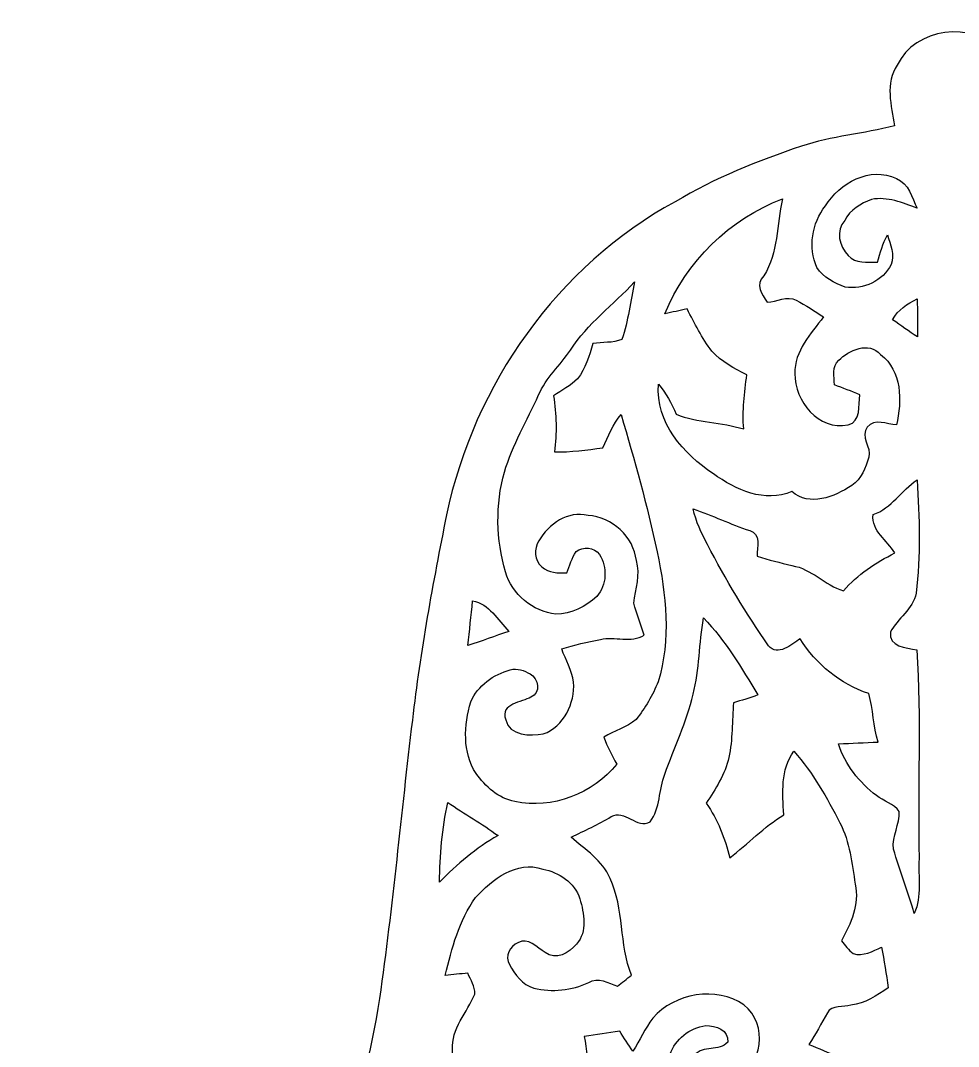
# Model space of a CAD drawing. Header units: centimetres. Extents: x -13.9 to 13.8, y -16 to 16.1.
# Drawn here: x -13.91 to -0.07, y 0.99 to 16.13 of the extents above; entities that cross this region are included whole.
import ezdxf

# ---------------------------------------------------------------- set-up
doc = ezdxf.new("R2010")
doc.units = ezdxf.units.CM
doc.header["$MEASUREMENT"] = 0
doc.layers.add('Camada 1', color=7, linetype='Continuous')

msp = doc.modelspace()

# ---------------------------------------------------------------- linework, layer by layer
at = {"layer": 'Camada 1', "color": 43}
for points, knots in [([(-0.9712, 15.47001), (-0.71014, 16.02669), (0.13794, 16.129), (0.54927, 15.68379), (0.54927, 15.68379), (0.64558, 15.55997), (0.72319, 15.41956), (0.77505, 15.27104), (0.77505, 15.27104), (0.85125, 15.04809), (0.80151, 14.8082), (0.76165, 14.58383), (0.76165, 14.58383), (1.38112, 14.46177), (2.0193, 14.39404), (2.60738, 14.14851), (2.60738, 14.14851), (4.22839, 13.59641), (5.72382, 12.53102), (6.57754, 11.02325), (6.57754, 11.02325), (6.8767, 10.5223), (7.10212, 9.98044), (7.26687, 9.42164), (7.26687, 9.42164), (7.45702, 8.7503), (7.54098, 8.05639), (7.68526, 7.37482), (7.68526, 7.37482), (7.76217, 6.69925), (7.93256, 6.03673), (7.97877, 5.35728), (7.97877, 5.35728), (8.1213, 3.9684), (8.23771, 2.57422), (8.50688, 1.20262), (8.50688, 1.20262), (8.71114, 0.29633), (8.92528, -0.61066), (9.23537, -1.48766), (9.23537, -1.48766), (9.75431, -2.90971), (10.64013, -4.14902), (11.44341, -5.41831), (11.44341, -5.41831), (12.0717, -6.37857), (12.61251, -7.40057), (13.00656, -8.47937), (13.00656, -8.47937), (13.24822, -9.06321), (13.37134, -9.68516), (13.51209, -10.29829), (13.51209, -10.29829), (13.63063, -10.8966), (13.72729, -11.50126), (13.75622, -12.11121), (13.75622, -12.11121), (13.77879, -12.39449), (13.73434, -12.68377), (13.62851, -12.94765), (13.62851, -12.94765), (13.58406, -13.07112), (13.4814, -13.16037), (13.38721, -13.24716), (13.38721, -13.24716), (13.20518, -13.40838), (12.99386, -13.55866), (12.74798, -13.59429), (12.74798, -13.59429), (12.35392, -13.65109), (11.95529, -13.61546), (11.55912, -13.61546), (11.55912, -13.61546), (9.48761, -13.62463), (7.41574, -13.61017), (5.34458, -13.61687), (5.34458, -13.61687), (4.4263, -13.62922), (3.50767, -13.59923), (2.58974, -13.6271), (2.58974, -13.6271), (2.46309, -13.99822), (2.39677, -14.39862), (2.16429, -14.72459), (2.16429, -14.72459), (1.72967, -15.45414), (0.89853, -15.91345), (0.05362, -15.92827), (0.05362, -15.92827), (-0.91687, -15.99741), (-1.89336, -15.45978), (-2.38301, -14.6237), (-2.38301, -14.6237), (-2.5714, -14.33936), (-2.64054, -14.00034), (-2.75449, -13.68425), (-2.75449, -13.68425), (-2.77495, -13.61334), (-2.85997, -13.61581), (-2.91924, -13.60946), (-2.91924, -13.60946), (-5.55872, -13.63486), (-8.20032, -13.56924), (-10.8398, -13.62075), (-10.8398, -13.62075), (-11.33651, -13.68954), (-11.83217, -13.60241), (-12.32958, -13.60593), (-12.32958, -13.60593), (-12.86193, -13.65038), (-13.42708, -13.37839), (-13.66273, -12.88697), (-13.66273, -12.88697), (-13.91391, -12.51656), (-13.80843, -12.03889), (-13.80631, -11.62367), (-13.80631, -11.62367), (-13.62534, -10.5156), (-13.45777, -9.3913), (-13.03443, -8.34355), (-13.03443, -8.34355), (-12.28654, -6.25757), (-10.8398, -4.53743), (-9.84391, -2.57775), (-9.84391, -2.57775), (-9.57263, -1.95263), (-9.30628, -1.32151), (-9.14365, -0.65793), (-9.14365, -0.65793), (-8.94186, 0.11924), (-8.74183, 0.89853), (-8.61519, 1.69228), (-8.61519, 1.69228), (-8.41798, 3.05823), (-8.29557, 4.43336), (-8.12941, 5.80284), (-8.12941, 5.80284), (-8.01229, 6.82025), (-7.82708, 7.82779), (-7.62494, 8.83109), (-7.62494, 8.83109), (-7.22171, 10.75549), (-5.98241, 12.5095), (-4.24886, 13.45494), (-4.24886, 13.45494), (-3.66395, 13.80243), (-3.02966, 14.0589), (-2.38548, 14.27339), (-2.38548, 14.27339), (-1.93957, 14.42649), (-1.46544, 14.45295), (-1.01247, 14.57607), (-1.01247, 14.57607), (-1.0601, 14.86923), (-1.15358, 15.2079), (-0.9712, 15.47001), (-0.9712, 15.47001), (-0.9712, 15.47001), (-0.9712, 15.47001), (-0.9712, 15.47001)], [0, 0, 0, 0, 0.02439024, 0.02439024, 0.02439024, 0.02439024, 0.04878049, 0.04878049, 0.04878049, 0.04878049, 0.07317073, 0.07317073, 0.07317073, 0.07317073, 0.09756098, 0.09756098, 0.09756098, 0.09756098, 0.12195122, 0.12195122, 0.12195122, 0.12195122, 0.14634146, 0.14634146, 0.14634146, 0.14634146, 0.17073171, 0.17073171, 0.17073171, 0.17073171, 0.19512195, 0.19512195, 0.19512195, 0.19512195, 0.2195122, 0.2195122, 0.2195122, 0.2195122, 0.24390244, 0.24390244, 0.24390244, 0.24390244, 0.26829268, 0.26829268, 0.26829268, 0.26829268, 0.29268293, 0.29268293, 0.29268293, 0.29268293, 0.31707317, 0.31707317, 0.31707317, 0.31707317, 0.34146341, 0.34146341, 0.34146341, 0.34146341, 0.36585366, 0.36585366, 0.36585366, 0.36585366, 0.3902439, 0.3902439, 0.3902439, 0.3902439, 0.41463415, 0.41463415, 0.41463415, 0.41463415, 0.43902439, 0.43902439, 0.43902439, 0.43902439, 0.46341463, 0.46341463, 0.46341463, 0.46341463, 0.48780488, 0.48780488, 0.48780488, 0.48780488, 0.51219512, 0.51219512, 0.51219512, 0.51219512, 0.53658537, 0.53658537, 0.53658537, 0.53658537, 0.56097561, 0.56097561, 0.56097561, 0.56097561, 0.58536585, 0.58536585, 0.58536585, 0.58536585, 0.6097561, 0.6097561, 0.6097561, 0.6097561, 0.63414634, 0.63414634, 0.63414634, 0.63414634, 0.65853659, 0.65853659, 0.65853659, 0.65853659, 0.68292683, 0.68292683, 0.68292683, 0.68292683, 0.70731707, 0.70731707, 0.70731707, 0.70731707, 0.73170732, 0.73170732, 0.73170732, 0.73170732, 0.75609756, 0.75609756, 0.75609756, 0.75609756, 0.7804878, 0.7804878, 0.7804878, 0.7804878, 0.80487805, 0.80487805, 0.80487805, 0.80487805, 0.82926829, 0.82926829, 0.82926829, 0.82926829, 0.85365854, 0.85365854, 0.85365854, 0.85365854, 0.87804878, 0.87804878, 0.87804878, 0.87804878, 0.90243902, 0.90243902, 0.90243902, 0.90243902, 0.92682927, 0.92682927, 0.92682927, 0.92682927, 0.95121951, 0.95121951, 0.95121951, 0.95121951, 1, 1, 1, 1]), ([(-2.03271, 13.39144), (-2.23626, 13.1385), (-2.28565, 12.77867), (-2.15724, 12.48198), (-2.15724, 12.48198), (-2.05846, 12.34052), (-1.90324, 12.24492), (-1.74025, 12.19482), (-1.74025, 12.19482), (-1.47743, 12.1539), (-1.17898, 12.28196), (-1.06327, 12.5289), (-1.06327, 12.5289), (-1.00118, 12.67107), (-1.07738, 12.82418), (-1.11513, 12.96388), (-1.11513, 12.96388), (-1.18639, 12.83864), (-1.22379, 12.69894), (-1.26436, 12.56171), (-1.26436, 12.56171), (-1.41323, 12.57018), (-1.58785, 12.53208), (-1.6951, 12.66225), (-1.6951, 12.66225), (-1.82774, 12.79031), (-1.88489, 13.03091), (-1.74766, 13.17837), (-1.74766, 13.17837), (-1.66652, 13.33324), (-1.51165, 13.42954), (-1.35255, 13.48881), (-1.35255, 13.48881), (-1.11619, 13.53185), (-0.89218, 13.44083), (-0.67769, 13.35687), (-0.67769, 13.35687), (-0.75212, 13.51915), (-0.80186, 13.72482), (-0.98354, 13.79714), (-0.98354, 13.79714), (-1.37266, 13.98411), (-1.82386, 13.72905), (-2.03271, 13.39144), (-2.03271, 13.39144), (-2.03271, 13.39144), (-2.03271, 13.39144), (-2.03271, 13.39144)], [0, 0, 0, 0, 0.07692308, 0.07692308, 0.07692308, 0.07692308, 0.15384615, 0.15384615, 0.15384615, 0.15384615, 0.23076923, 0.23076923, 0.23076923, 0.23076923, 0.30769231, 0.30769231, 0.30769231, 0.30769231, 0.38461538, 0.38461538, 0.38461538, 0.38461538, 0.46153846, 0.46153846, 0.46153846, 0.46153846, 0.53846154, 0.53846154, 0.53846154, 0.53846154, 0.61538462, 0.61538462, 0.61538462, 0.61538462, 0.69230769, 0.69230769, 0.69230769, 0.69230769, 0.76923077, 0.76923077, 0.76923077, 0.76923077, 0.84615385, 0.84615385, 0.84615385, 0.84615385, 1, 1, 1, 1]), ([(-4.40055, 11.80112), (-4.29225, 11.8237), (-4.18218, 11.84663), (-4.07423, 11.87132), (-4.07423, 11.87132), (-3.96099, 11.65895), (-3.85657, 11.43988), (-3.70805, 11.24903), (-3.70805, 11.24903), (-3.56588, 11.0938), (-3.37961, 10.99079), (-3.19299, 10.89942), (-3.19299, 10.89942), (-3.22298, 10.63378), (-3.26037, 10.36779), (-3.2385, 10.09967), (-3.2385, 10.09967), (-3.56376, 10.20445), (-3.92148, 10.18822), (-4.23545, 10.3191), (-4.23545, 10.3191), (-4.3053, 10.47679), (-4.38362, 10.63061), (-4.4958, 10.76325), (-4.4958, 10.76325), (-4.54484, 10.19669), (-4.12574, 9.72961), (-3.68547, 9.43751), (-3.68547, 9.43751), (-3.35598, 9.20432), (-2.92664, 9.00183), (-2.52801, 9.17751), (-2.52801, 9.17751), (-2.26907, 8.94715), (-1.89618, 9.09673), (-1.6443, 9.26571), (-1.6443, 9.26571), (-1.49931, 9.35778), (-1.44039, 9.52747), (-1.38889, 9.68163), (-1.38889, 9.68163), (-1.35361, 9.83086), (-1.52259, 9.99278), (-1.41358, 10.12684), (-1.41358, 10.12684), (-1.30457, 10.25913), (-1.12501, 10.16988), (-0.98143, 10.15894), (-0.98143, 10.15894), (-0.90276, 10.51631), (-0.89641, 10.95587), (-1.21814, 11.20034), (-1.21814, 11.20034), (-1.39347, 11.39719), (-1.68451, 11.26525), (-1.83586, 11.11391), (-1.83586, 11.11391), (-1.93957, 11.02007), (-1.89865, 10.87543), (-1.90006, 10.7509), (-1.90006, 10.7509), (-1.77377, 10.70398), (-1.64641, 10.65706), (-1.52294, 10.60274), (-1.52294, 10.60274), (-1.54975, 10.4461), (-1.49895, 10.20904), (-1.69792, 10.16212), (-1.69792, 10.16212), (-2.13043, 10.06863), (-2.48991, 10.51313), (-2.48356, 10.91706), (-2.48356, 10.91706), (-2.49096, 11.25255), (-2.24684, 11.50479), (-2.05916, 11.75456), (-2.05916, 11.75456), (-2.19357, 11.83711), (-2.32198, 11.92989), (-2.46239, 12.0015), (-2.46239, 12.0015), (-2.59821, 12.07135), (-2.75484, 11.97822), (-2.89101, 11.97081), (-2.89101, 11.97081), (-2.96933, 12.08934), (-3.07234, 12.22939), (-2.93899, 12.36063), (-2.93899, 12.36063), (-2.72979, 12.70353), (-2.74849, 13.11451), (-2.66771, 13.49551), (-2.66771, 13.49551), (-3.44558, 13.2013), (-4.08658, 12.57053), (-4.40055, 11.80112), (-4.40055, 11.80112), (-4.40055, 11.80112), (-4.40055, 11.80112), (-4.40055, 11.80112)], [0, 0, 0, 0, 0.03846154, 0.03846154, 0.03846154, 0.03846154, 0.07692308, 0.07692308, 0.07692308, 0.07692308, 0.11538462, 0.11538462, 0.11538462, 0.11538462, 0.15384615, 0.15384615, 0.15384615, 0.15384615, 0.19230769, 0.19230769, 0.19230769, 0.19230769, 0.23076923, 0.23076923, 0.23076923, 0.23076923, 0.26923077, 0.26923077, 0.26923077, 0.26923077, 0.30769231, 0.30769231, 0.30769231, 0.30769231, 0.34615385, 0.34615385, 0.34615385, 0.34615385, 0.38461538, 0.38461538, 0.38461538, 0.38461538, 0.42307692, 0.42307692, 0.42307692, 0.42307692, 0.46153846, 0.46153846, 0.46153846, 0.46153846, 0.5, 0.5, 0.5, 0.5, 0.53846154, 0.53846154, 0.53846154, 0.53846154, 0.57692308, 0.57692308, 0.57692308, 0.57692308, 0.61538462, 0.61538462, 0.61538462, 0.61538462, 0.65384615, 0.65384615, 0.65384615, 0.65384615, 0.69230769, 0.69230769, 0.69230769, 0.69230769, 0.73076923, 0.73076923, 0.73076923, 0.73076923, 0.76923077, 0.76923077, 0.76923077, 0.76923077, 0.80769231, 0.80769231, 0.80769231, 0.80769231, 0.84615385, 0.84615385, 0.84615385, 0.84615385, 0.88461538, 0.88461538, 0.88461538, 0.88461538, 0.92307692, 0.92307692, 0.92307692, 0.92307692, 1, 1, 1, 1]), ([(-5.7972, 11.26525), (-5.94501, 11.03842), (-6.15774, 10.85568), (-6.26639, 10.60309), (-6.26639, 10.60309), (-6.43537, 10.22385), (-6.65233, 9.86367), (-6.77122, 9.46362), (-6.77122, 9.46362), (-6.90527, 8.9856), (-6.89398, 8.46526), (-6.75499, 7.99006), (-6.75499, 7.99006), (-6.65727, 7.6581), (-6.35176, 7.40445), (-6.00957, 7.36741), (-6.00957, 7.36741), (-5.78414, 7.36529), (-5.5693, 7.47783), (-5.40738, 7.62917), (-5.40738, 7.62917), (-5.2578, 7.79604), (-5.24792, 8.06062), (-5.36928, 8.24759), (-5.36928, 8.24759), (-5.43983, 8.35942), (-5.61305, 8.36789), (-5.71041, 8.28957), (-5.71041, 8.28957), (-5.77674, 8.19503), (-5.80637, 8.08143), (-5.84729, 7.97454), (-5.84729, 7.97454), (-5.97606, 7.97348), (-6.11823, 7.97313), (-6.21912, 8.06732), (-6.21912, 8.06732), (-6.33377, 8.15728), (-6.33518, 8.33226), (-6.26181, 8.44867), (-6.26181, 8.44867), (-6.11717, 8.6935), (-5.83424, 8.90058), (-5.53544, 8.82297), (-5.53544, 8.82297), (-5.18089, 8.80039), (-4.86304, 8.51182), (-4.82283, 8.15622), (-4.82283, 8.15622), (-4.75862, 7.94632), (-4.83553, 7.73818), (-4.86022, 7.53075), (-4.86022, 7.53075), (-4.82, 7.36953), (-4.75721, 7.21395), (-4.70535, 7.05556), (-4.70535, 7.05556), (-4.90573, 6.93879), (-5.13927, 7.04356), (-5.35411, 6.99417), (-5.35411, 6.99417), (-5.54637, 6.95748), (-5.73652, 6.90951), (-5.9242, 6.85377), (-5.9242, 6.85377), (-5.86564, 6.69043), (-5.77533, 6.53591), (-5.74922, 6.36235), (-5.74922, 6.36235), (-5.72911, 6.05296), (-5.89245, 5.70512), (-6.19654, 5.59788), (-6.19654, 5.59788), (-6.38493, 5.56613), (-6.6989, 5.56789), (-6.75111, 5.80637), (-6.75111, 5.80637), (-6.83542, 6.05508), (-6.51298, 6.06037), (-6.37963, 6.14257), (-6.37963, 6.14257), (-6.22759, 6.20183), (-6.2678, 6.41879), (-6.39092, 6.48511), (-6.39092, 6.48511), (-6.47876, 6.53344), (-6.58283, 6.57472), (-6.68373, 6.54403), (-6.68373, 6.54403), (-6.93208, 6.47876), (-7.16386, 6.31296), (-7.26546, 6.07166), (-7.26546, 6.07166), (-7.36953, 5.72946), (-7.39211, 5.32765), (-7.18961, 5.0165), (-7.18961, 5.0165), (-7.05238, 4.82141), (-6.85835, 4.64503), (-6.61635, 4.60128), (-6.61635, 4.60128), (-6.06284, 4.48028), (-5.46312, 4.71523), (-5.1121, 5.15444), (-5.1121, 5.15444), (-5.18336, 5.2832), (-5.25357, 5.41302), (-5.30366, 5.55131), (-5.30366, 5.55131), (-5.14914, 5.64691), (-4.96394, 5.69207), (-4.826, 5.81343), (-4.826, 5.81343), (-4.6923, 5.98064), (-4.58223, 6.17008), (-4.50109, 6.36799), (-4.50109, 6.36799), (-4.312, 6.98923), (-4.38044, 7.66022), (-4.51732, 8.28499), (-4.51732, 8.28499), (-4.6609, 8.96937), (-4.85211, 9.64318), (-5.04754, 10.31381), (-5.04754, 10.31381), (-5.16961, 10.16988), (-5.24157, 9.99419), (-5.3153, 9.82274), (-5.3153, 9.82274), (-5.55308, 9.78994), (-5.79191, 9.75713), (-6.0325, 9.76066), (-6.0325, 9.76066), (-5.99264, 10.03653), (-6.00534, 10.31628), (-6.0452, 10.59109), (-6.0452, 10.59109), (-5.92526, 10.67153), (-5.79367, 10.73926), (-5.68995, 10.84086), (-5.68995, 10.84086), (-5.57495, 10.99361), (-5.51392, 11.17812), (-5.46312, 11.36015), (-5.46312, 11.36015), (-5.32412, 11.38696), (-5.16784, 11.36227), (-5.03696, 11.42294), (-5.03696, 11.42294), (-4.93995, 11.69529), (-4.91031, 11.98845), (-4.85069, 12.27067), (-4.85069, 12.27067), (-5.16326, 11.93271), (-5.54214, 11.65366), (-5.7972, 11.26525), (-5.7972, 11.26525), (-5.7972, 11.26525), (-5.7972, 11.26525), (-5.7972, 11.26525)], [0, 0, 0, 0, 0.02439024, 0.02439024, 0.02439024, 0.02439024, 0.04878049, 0.04878049, 0.04878049, 0.04878049, 0.07317073, 0.07317073, 0.07317073, 0.07317073, 0.09756098, 0.09756098, 0.09756098, 0.09756098, 0.12195122, 0.12195122, 0.12195122, 0.12195122, 0.14634146, 0.14634146, 0.14634146, 0.14634146, 0.17073171, 0.17073171, 0.17073171, 0.17073171, 0.19512195, 0.19512195, 0.19512195, 0.19512195, 0.2195122, 0.2195122, 0.2195122, 0.2195122, 0.24390244, 0.24390244, 0.24390244, 0.24390244, 0.26829268, 0.26829268, 0.26829268, 0.26829268, 0.29268293, 0.29268293, 0.29268293, 0.29268293, 0.31707317, 0.31707317, 0.31707317, 0.31707317, 0.34146341, 0.34146341, 0.34146341, 0.34146341, 0.36585366, 0.36585366, 0.36585366, 0.36585366, 0.3902439, 0.3902439, 0.3902439, 0.3902439, 0.41463415, 0.41463415, 0.41463415, 0.41463415, 0.43902439, 0.43902439, 0.43902439, 0.43902439, 0.46341463, 0.46341463, 0.46341463, 0.46341463, 0.48780488, 0.48780488, 0.48780488, 0.48780488, 0.51219512, 0.51219512, 0.51219512, 0.51219512, 0.53658537, 0.53658537, 0.53658537, 0.53658537, 0.56097561, 0.56097561, 0.56097561, 0.56097561, 0.58536585, 0.58536585, 0.58536585, 0.58536585, 0.6097561, 0.6097561, 0.6097561, 0.6097561, 0.63414634, 0.63414634, 0.63414634, 0.63414634, 0.65853659, 0.65853659, 0.65853659, 0.65853659, 0.68292683, 0.68292683, 0.68292683, 0.68292683, 0.70731707, 0.70731707, 0.70731707, 0.70731707, 0.73170732, 0.73170732, 0.73170732, 0.73170732, 0.75609756, 0.75609756, 0.75609756, 0.75609756, 0.7804878, 0.7804878, 0.7804878, 0.7804878, 0.80487805, 0.80487805, 0.80487805, 0.80487805, 0.82926829, 0.82926829, 0.82926829, 0.82926829, 0.85365854, 0.85365854, 0.85365854, 0.85365854, 0.87804878, 0.87804878, 0.87804878, 0.87804878, 0.90243902, 0.90243902, 0.90243902, 0.90243902, 0.92682927, 0.92682927, 0.92682927, 0.92682927, 0.95121951, 0.95121951, 0.95121951, 0.95121951, 1, 1, 1, 1]), ([(-1.03964, 11.71222), (-0.91863, 11.62791), (-0.79869, 11.53971), (-0.67345, 11.46069), (-0.67345, 11.46069), (-0.66675, 11.64731), (-0.67134, 11.83428), (-0.67945, 12.0209), (-0.67945, 12.0209), (-0.82197, 11.94752), (-0.96485, 11.86109), (-1.03964, 11.71222), (-1.03964, 11.71222), (-1.03964, 11.71222), (-1.03964, 11.71222), (-1.03964, 11.71222)], [0, 0, 0, 0, 0.2, 0.2, 0.2, 0.2, 0.4, 0.4, 0.4, 0.4, 0.6, 0.6, 0.6, 0.6, 1, 1, 1, 1]), ([(-1.32891, 8.83849), (-1.34761, 8.58661), (-1.12148, 8.45855), (-1.00789, 8.27052), (-1.00789, 8.27052), (-1.28834, 8.12694), (-1.55928, 7.95091), (-1.76706, 7.71102), (-1.76706, 7.71102), (-2.04223, 7.79216), (-2.23591, 8.03945), (-2.52554, 8.08284), (-2.52554, 8.08284), (-2.69769, 8.12941), (-2.87196, 8.16469), (-3.03989, 8.22431), (-3.03989, 8.22431), (-3.03989, 8.3499), (-2.98133, 8.5598), (-3.14995, 8.59896), (-3.14995, 8.59896), (-3.43288, 8.69386), (-3.7017, 8.82544), (-3.98463, 8.92069), (-3.98463, 8.92069), (-3.94264, 8.73513), (-3.86292, 8.56156), (-3.77472, 8.39399), (-3.77472, 8.39399), (-3.50061, 7.88035), (-3.20569, 7.37623), (-2.87091, 6.89998), (-2.87091, 6.89998), (-2.73756, 6.73806), (-2.53083, 6.91691), (-2.40348, 7.00229), (-2.40348, 7.00229), (-2.17099, 6.6227), (-1.81187, 6.33659), (-1.39171, 6.19301), (-1.39171, 6.19301), (-1.32539, 5.96829), (-1.32786, 5.71006), (-1.25413, 5.47899), (-1.25413, 5.47899), (-1.44921, 5.46629), (-1.64465, 5.46594), (-1.83903, 5.45077), (-1.83903, 5.45077), (-1.74308, 5.1435), (-1.53211, 4.88174), (-1.27847, 4.68912), (-1.27847, 4.68912), (-1.17087, 4.60551), (-1.022, 4.56882), (-0.94192, 4.45382), (-0.94192, 4.45382), (-0.93098, 4.26297), (-1.05198, 4.09081), (-1.02658, 3.89925), (-1.02658, 3.89925), (-0.93733, 3.57893), (-0.81456, 3.26884), (-0.72002, 2.94922), (-0.72002, 2.94922), (-0.60501, 3.20005), (-0.66675, 3.49144), (-0.64841, 3.75708), (-0.64841, 3.75708), (-0.67345, 4.78508), (-0.61383, 5.81519), (-0.68439, 6.84177), (-0.68439, 6.84177), (-0.83749, 6.86894), (-1.10525, 6.88411), (-1.0728, 7.10318), (-1.0728, 7.10318), (-0.96449, 7.30462), (-0.73942, 7.44044), (-0.69356, 7.67644), (-0.69356, 7.67644), (-0.61948, 8.22995), (-0.64664, 8.79193), (-0.67628, 9.34755), (-0.67628, 9.34755), (-0.91228, 9.20009), (-1.05198, 8.92457), (-1.32891, 8.83849), (-1.32891, 8.83849), (-1.32891, 8.83849), (-1.32891, 8.83849), (-1.32891, 8.83849)], [0, 0, 0, 0, 0.04166667, 0.04166667, 0.04166667, 0.04166667, 0.08333333, 0.08333333, 0.08333333, 0.08333333, 0.125, 0.125, 0.125, 0.125, 0.16666667, 0.16666667, 0.16666667, 0.16666667, 0.20833333, 0.20833333, 0.20833333, 0.20833333, 0.25, 0.25, 0.25, 0.25, 0.29166667, 0.29166667, 0.29166667, 0.29166667, 0.33333333, 0.33333333, 0.33333333, 0.33333333, 0.375, 0.375, 0.375, 0.375, 0.41666667, 0.41666667, 0.41666667, 0.41666667, 0.45833333, 0.45833333, 0.45833333, 0.45833333, 0.5, 0.5, 0.5, 0.5, 0.54166667, 0.54166667, 0.54166667, 0.54166667, 0.58333333, 0.58333333, 0.58333333, 0.58333333, 0.625, 0.625, 0.625, 0.625, 0.66666667, 0.66666667, 0.66666667, 0.66666667, 0.70833333, 0.70833333, 0.70833333, 0.70833333, 0.75, 0.75, 0.75, 0.75, 0.79166667, 0.79166667, 0.79166667, 0.79166667, 0.83333333, 0.83333333, 0.83333333, 0.83333333, 0.875, 0.875, 0.875, 0.875, 0.91666667, 0.91666667, 0.91666667, 0.91666667, 1, 1, 1, 1]), ([(-7.24041, 7.5625), (-7.25946, 7.34272), (-7.28698, 7.12364), (-7.31132, 6.90386), (-7.31132, 6.90386), (-7.10847, 6.96912), (-6.90845, 7.04215), (-6.70736, 7.11271), (-6.70736, 7.11271), (-6.86753, 7.27922), (-6.99629, 7.51981), (-7.24041, 7.5625), (-7.24041, 7.5625), (-7.24041, 7.5625), (-7.24041, 7.5625), (-7.24041, 7.5625)], [0, 0, 0, 0, 0.2, 0.2, 0.2, 0.2, 0.4, 0.4, 0.4, 0.4, 0.6, 0.6, 0.6, 0.6, 1, 1, 1, 1]), ([(-3.82976, 7.31061), (-3.89925, 6.93702), (-3.88973, 6.55214), (-3.98568, 6.18314), (-3.98568, 6.18314), (-4.07741, 5.77462), (-4.26649, 5.39785), (-4.40196, 5.00345), (-4.40196, 5.00345), (-4.4958, 4.77837), (-4.46511, 4.49897), (-4.61998, 4.30071), (-4.61998, 4.30071), (-4.81118, 4.18818), (-5.00098, 4.4958), (-5.19359, 4.37797), (-5.19359, 4.37797), (-5.38233, 4.26085), (-5.58694, 4.17371), (-5.7852, 4.07494), (-5.7852, 4.07494), (-5.57706, 3.89114), (-5.32448, 3.73063), (-5.20876, 3.46675), (-5.20876, 3.46675), (-5.00168, 3.01625), (-5.07718, 2.49731), (-4.89409, 2.03694), (-4.89409, 2.03694), (-4.96429, 1.98296), (-5.03379, 1.92828), (-5.10293, 1.87325), (-5.10293, 1.87325), (-5.23558, 1.92511), (-5.38656, 2.0126), (-5.52591, 1.93075), (-5.52591, 1.93075), (-5.77603, 1.8094), (-6.06707, 1.78259), (-6.33695, 1.84644), (-6.33695, 1.84644), (-6.50522, 1.89548), (-6.61423, 2.04964), (-6.69784, 2.19322), (-6.69784, 2.19322), (-6.76381, 2.31775), (-6.69184, 2.46839), (-6.57084, 2.51672), (-6.57084, 2.51672), (-6.42232, 2.60844), (-6.28756, 2.43558), (-6.16726, 2.37419), (-6.16726, 2.37419), (-6.01521, 2.24966), (-5.80743, 2.36467), (-5.7083, 2.49731), (-5.7083, 2.49731), (-5.53755, 2.67935), (-5.59929, 2.95099), (-5.65609, 3.16653), (-5.65609, 3.16653), (-5.73405, 3.40466), (-5.96688, 3.55776), (-6.20571, 3.60257), (-6.20571, 3.60257), (-6.59165, 3.7398), (-6.95078, 3.44523), (-7.19808, 3.18417), (-7.19808, 3.18417), (-7.43656, 2.84374), (-7.54909, 2.43417), (-7.64434, 2.03447), (-7.64434, 2.03447), (-7.53357, 2.04646), (-7.42139, 2.05669), (-7.31026, 2.06763), (-7.31026, 2.06763), (-7.26969, 1.96815), (-7.20302, 1.86902), (-7.20796, 1.75824), (-7.20796, 1.75824), (-7.31555, 1.48449), (-7.56285, 1.25024), (-7.53463, 0.93486), (-7.53463, 0.93486), (-7.55297, 0.66287), (-7.47113, 0.40217), (-7.35753, 0.15946), (-7.35753, 0.15946), (-7.18608, -0.18662), (-6.98888, -0.54857), (-6.67138, -0.7814), (-6.67138, -0.7814), (-6.7116, -0.5782), (-6.83789, -0.40958), (-6.93879, -0.23319), (-6.93879, -0.23319), (-6.75464, 0.01199), (-6.66891, 0.3108), (-6.59412, 0.60325), (-6.59412, 0.60325), (-6.43643, 0.49248), (-6.2925, 0.35878), (-6.11399, 0.28081), (-6.11399, 0.28081), (-6.02968, 0.23283), (-5.92949, 0.20955), (-5.85717, 0.14217), (-5.85717, 0.14217), (-5.77321, -0.07373), (-5.81343, -0.31397), (-5.75698, -0.53658), (-5.75698, -0.53658), (-5.70724, -0.70661), (-5.60035, -0.85337), (-5.54214, -1.02059), (-5.54214, -1.02059), (-5.52591, -1.0541), (-5.53014, -1.08514), (-5.55413, -1.11337), (-5.55413, -1.11337), (-5.63316, -1.22626), (-5.72982, -1.3268), (-5.8353, -1.41534), (-5.8353, -1.41534), (-5.44371, -1.6323), (-5.00662, -1.79423), (-4.55471, -1.80516), (-4.55471, -1.80516), (-4.59352, -1.68945), (-4.63762, -1.57586), (-4.68066, -1.46226), (-4.68066, -1.46226), (-4.57553, -1.40406), (-4.49404, -1.25201), (-4.35081, -1.31833), (-4.35081, -1.31833), (-4.11692, -1.50566), (-3.87844, -1.75895), (-3.54506, -1.67993), (-3.54506, -1.67993), (-3.10833, -1.72579), (-2.73544, -1.47002), (-2.39783, -1.23331), (-2.39783, -1.23331), (-2.06657, -0.96732), (-1.73602, -0.64135), (-1.62243, -0.21802), (-1.62243, -0.21802), (-1.84115, -0.35489), (-2.04682, -0.51999), (-2.29553, -0.60043), (-2.29553, -0.60043), (-2.64654, -0.72849), (-2.9972, -0.8636), (-3.37185, -0.90311), (-3.37185, -0.90311), (-3.57364, -0.91652), (-3.80929, -1.07033), (-3.99662, -0.92675), (-3.99662, -0.92675), (-4.12926, -0.81633), (-4.03401, -0.64735), (-3.98004, -0.52282), (-3.98004, -0.52282), (-4.23721, -0.37571), (-4.44041, -0.16087), (-4.63797, 0.05574), (-4.63797, 0.05574), (-4.8768, 0.25823), (-5.17596, 0.37571), (-5.40808, 0.58949), (-5.40808, 0.58949), (-5.59259, 0.70556), (-5.53896, 0.95144), (-5.59188, 1.13348), (-5.59188, 1.13348), (-5.41726, 1.15746), (-5.24157, 1.17898), (-5.06801, 1.2132), (-5.06801, 1.2132), (-5.00592, 1.11231), (-4.94418, 1.01141), (-4.87539, 0.91475), (-4.87539, 0.91475), (-4.77132, 1.07456), (-4.69547, 1.25236), (-4.58011, 1.40476), (-4.58011, 1.40476), (-4.25768, 1.77412), (-3.64384, 1.88172), (-3.23427, 1.59844), (-3.23427, 1.59844), (-2.87267, 1.3148), (-2.9524, 0.69391), (-3.36444, 0.50553), (-3.36444, 0.50553), (-3.52637, 0.46426), (-3.72145, 0.45191), (-3.87103, 0.53904), (-3.87103, 0.53904), (-3.96663, 0.60466), (-4.05906, 0.75706), (-3.96381, 0.85901), (-3.96381, 0.85901), (-3.83858, 1.00542), (-3.60398, 0.90664), (-3.47451, 1.0474), (-3.47451, 1.0474), (-3.45193, 1.23049), (-3.65301, 1.29434), (-3.79871, 1.29434), (-3.79871, 1.29434), (-4.03437, 1.26153), (-4.24991, 1.09467), (-4.32647, 0.86678), (-4.32647, 0.86678), (-4.3561, 0.69921), (-4.35187, 0.51294), (-4.25909, 0.36442), (-4.25909, 0.36442), (-4.04671, 0.00212), (-3.63608, -0.21414), (-3.22721, -0.26353), (-3.22721, -0.26353), (-2.47333, -0.32209), (-1.76495, 0.17533), (-1.40476, 0.80998), (-1.40476, 0.80998), (-1.54975, 0.8068), (-1.70498, 0.77329), (-1.84185, 0.83538), (-1.84185, 0.83538), (-1.9872, 0.89464), (-2.13043, 0.9585), (-2.27577, 1.01671), (-2.27577, 1.01671), (-2.1784, 1.16769), (-2.09197, 1.32503), (-2.00272, 1.48061), (-2.00272, 1.48061), (-1.94063, 1.60761), (-1.76071, 1.55363), (-1.657, 1.59738), (-1.657, 1.59738), (-1.44745, 1.61431), (-1.27353, 1.73814), (-1.10384, 1.85103), (-1.10384, 1.85103), (-1.13524, 2.05211), (-1.16417, 2.25354), (-1.20403, 2.45251), (-1.20403, 2.45251), (-1.33456, 2.38936), (-1.47108, 2.31281), (-1.62348, 2.3562), (-1.62348, 2.3562), (-1.69157, 2.40877), (-1.74166, 2.47968), (-1.79388, 2.5467), (-1.79388, 2.5467), (-1.65559, 2.79894), (-1.52718, 3.08539), (-1.59103, 3.38067), (-1.59103, 3.38067), (-1.64183, 3.68582), (-1.67076, 4.00614), (-1.81786, 4.28413), (-1.81786, 4.28413), (-2.00801, 4.65737), (-2.21827, 5.02638), (-2.49696, 5.34176), (-2.49696, 5.34176), (-2.69804, 5.07118), (-2.66206, 4.72369), (-2.64795, 4.40655), (-2.64795, 4.40655), (-2.93688, 4.22487), (-3.17394, 3.97863), (-3.4417, 3.77049), (-3.4417, 3.77049), (-3.51614, 4.05624), (-3.61985, 4.33317), (-3.79166, 4.57553), (-3.79166, 4.57553), (-3.65125, 4.78437), (-3.51614, 5.00451), (-3.45581, 5.25145), (-3.45581, 5.25145), (-3.40254, 5.51744), (-3.40678, 5.79014), (-3.38949, 6.05931), (-3.38949, 6.05931), (-3.26884, 6.09353), (-3.14784, 6.12951), (-3.03036, 6.17361), (-3.03036, 6.17361), (-3.26708, 6.57154), (-3.50696, 6.97548), (-3.82976, 7.31061), (-3.82976, 7.31061), (-3.82976, 7.31061), (-3.82976, 7.31061), (-3.82976, 7.31061)], [0, 0, 0, 0, 0.01298701, 0.01298701, 0.01298701, 0.01298701, 0.02597403, 0.02597403, 0.02597403, 0.02597403, 0.03896104, 0.03896104, 0.03896104, 0.03896104, 0.05194805, 0.05194805, 0.05194805, 0.05194805, 0.06493506, 0.06493506, 0.06493506, 0.06493506, 0.07792208, 0.07792208, 0.07792208, 0.07792208, 0.09090909, 0.09090909, 0.09090909, 0.09090909, 0.1038961, 0.1038961, 0.1038961, 0.1038961, 0.11688312, 0.11688312, 0.11688312, 0.11688312, 0.12987013, 0.12987013, 0.12987013, 0.12987013, 0.14285714, 0.14285714, 0.14285714, 0.14285714, 0.15584416, 0.15584416, 0.15584416, 0.15584416, 0.16883117, 0.16883117, 0.16883117, 0.16883117, 0.18181818, 0.18181818, 0.18181818, 0.18181818, 0.19480519, 0.19480519, 0.19480519, 0.19480519, 0.20779221, 0.20779221, 0.20779221, 0.20779221, 0.22077922, 0.22077922, 0.22077922, 0.22077922, 0.23376623, 0.23376623, 0.23376623, 0.23376623, 0.24675325, 0.24675325, 0.24675325, 0.24675325, 0.25974026, 0.25974026, 0.25974026, 0.25974026, 0.27272727, 0.27272727, 0.27272727, 0.27272727, 0.28571429, 0.28571429, 0.28571429, 0.28571429, 0.2987013, 0.2987013, 0.2987013, 0.2987013, 0.31168831, 0.31168831, 0.31168831, 0.31168831, 0.32467532, 0.32467532, 0.32467532, 0.32467532, 0.33766234, 0.33766234, 0.33766234, 0.33766234, 0.35064935, 0.35064935, 0.35064935, 0.35064935, 0.36363636, 0.36363636, 0.36363636, 0.36363636, 0.37662338, 0.37662338, 0.37662338, 0.37662338, 0.38961039, 0.38961039, 0.38961039, 0.38961039, 0.4025974, 0.4025974, 0.4025974, 0.4025974, 0.41558442, 0.41558442, 0.41558442, 0.41558442, 0.42857143, 0.42857143, 0.42857143, 0.42857143, 0.44155844, 0.44155844, 0.44155844, 0.44155844, 0.45454545, 0.45454545, 0.45454545, 0.45454545, 0.46753247, 0.46753247, 0.46753247, 0.46753247, 0.48051948, 0.48051948, 0.48051948, 0.48051948, 0.49350649, 0.49350649, 0.49350649, 0.49350649, 0.50649351, 0.50649351, 0.50649351, 0.50649351, 0.51948052, 0.51948052, 0.51948052, 0.51948052, 0.53246753, 0.53246753, 0.53246753, 0.53246753, 0.54545455, 0.54545455, 0.54545455, 0.54545455, 0.55844156, 0.55844156, 0.55844156, 0.55844156, 0.57142857, 0.57142857, 0.57142857, 0.57142857, 0.58441558, 0.58441558, 0.58441558, 0.58441558, 0.5974026, 0.5974026, 0.5974026, 0.5974026, 0.61038961, 0.61038961, 0.61038961, 0.61038961, 0.62337662, 0.62337662, 0.62337662, 0.62337662, 0.63636364, 0.63636364, 0.63636364, 0.63636364, 0.64935065, 0.64935065, 0.64935065, 0.64935065, 0.66233766, 0.66233766, 0.66233766, 0.66233766, 0.67532468, 0.67532468, 0.67532468, 0.67532468, 0.68831169, 0.68831169, 0.68831169, 0.68831169, 0.7012987, 0.7012987, 0.7012987, 0.7012987, 0.71428571, 0.71428571, 0.71428571, 0.71428571, 0.72727273, 0.72727273, 0.72727273, 0.72727273, 0.74025974, 0.74025974, 0.74025974, 0.74025974, 0.75324675, 0.75324675, 0.75324675, 0.75324675, 0.76623377, 0.76623377, 0.76623377, 0.76623377, 0.77922078, 0.77922078, 0.77922078, 0.77922078, 0.79220779, 0.79220779, 0.79220779, 0.79220779, 0.80519481, 0.80519481, 0.80519481, 0.80519481, 0.81818182, 0.81818182, 0.81818182, 0.81818182, 0.83116883, 0.83116883, 0.83116883, 0.83116883, 0.84415584, 0.84415584, 0.84415584, 0.84415584, 0.85714286, 0.85714286, 0.85714286, 0.85714286, 0.87012987, 0.87012987, 0.87012987, 0.87012987, 0.88311688, 0.88311688, 0.88311688, 0.88311688, 0.8961039, 0.8961039, 0.8961039, 0.8961039, 0.90909091, 0.90909091, 0.90909091, 0.90909091, 0.92207792, 0.92207792, 0.92207792, 0.92207792, 0.93506494, 0.93506494, 0.93506494, 0.93506494, 0.94805195, 0.94805195, 0.94805195, 0.94805195, 0.96103896, 0.96103896, 0.96103896, 0.96103896, 0.97402597, 0.97402597, 0.97402597, 0.97402597, 1, 1, 1, 1]), ([(-7.60624, 4.58646), (-7.69267, 4.20123), (-7.72125, 3.80577), (-7.73077, 3.41171), (-7.73077, 3.41171), (-7.47148, 3.67489), (-7.1882, 3.91583), (-6.86506, 4.09893), (-6.86506, 4.09893), (-7.10424, 4.27284), (-7.36071, 4.42207), (-7.60624, 4.58646), (-7.60624, 4.58646), (-7.60624, 4.58646), (-7.60624, 4.58646), (-7.60624, 4.58646)], [0, 0, 0, 0, 0.2, 0.2, 0.2, 0.2, 0.4, 0.4, 0.4, 0.4, 0.6, 0.6, 0.6, 0.6, 1, 1, 1, 1])]:
    msp.add_open_spline(points, degree=3, knots=knots, dxfattribs=at)

doc.saveas('drawing.dxf')
